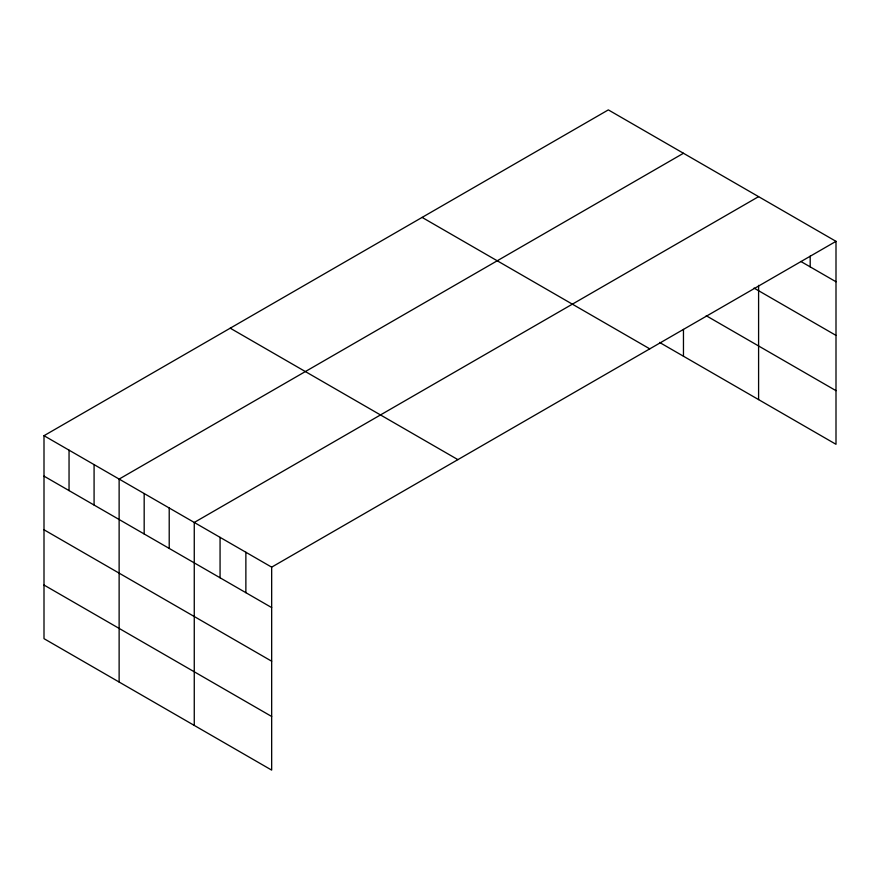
<?xml version="1.0" encoding="UTF-8"?>
<svg xmlns="http://www.w3.org/2000/svg" width="880" height="880" viewBox="0 0 880 880"><rect width="100%" height="100%" fill="white"/><g stroke="black" fill="none" stroke-linecap="round" stroke-linejoin="round"><path stroke-width="1.32" d="M836 241.34L271.667 567.149L271.667 770.11L44 638.66L44 435.699L608.333 109.89L836 241.34L836 444.301L659.56 342.43M683.463 153.263L119.13 479.083L119.13 682.044M758.593 196.647L194.26 522.456L194.26 725.417M800.811 261.448L836 281.765M754.039 288.079L836 335.401M706.233 315.733L836 390.665M422.103 217.404L649.77 348.854M230.23 328.185L457.897 459.635M44 435.699L271.667 567.149M44 476.135L271.667 607.574M44 529.771L271.667 661.21M44 585.035L271.667 716.474M810.194 256.091L810.194 266.871M758.593 285.351L758.593 399.608M683.463 329.406L683.463 356.224M245.872 552.255L245.872 592.68M220.066 537.35L220.066 577.786M169.213 508.002L169.213 548.427M144.177 493.537L144.177 533.973M94.083 464.618L94.083 505.054M69.047 450.164L69.047 490.589"/></g></svg>
